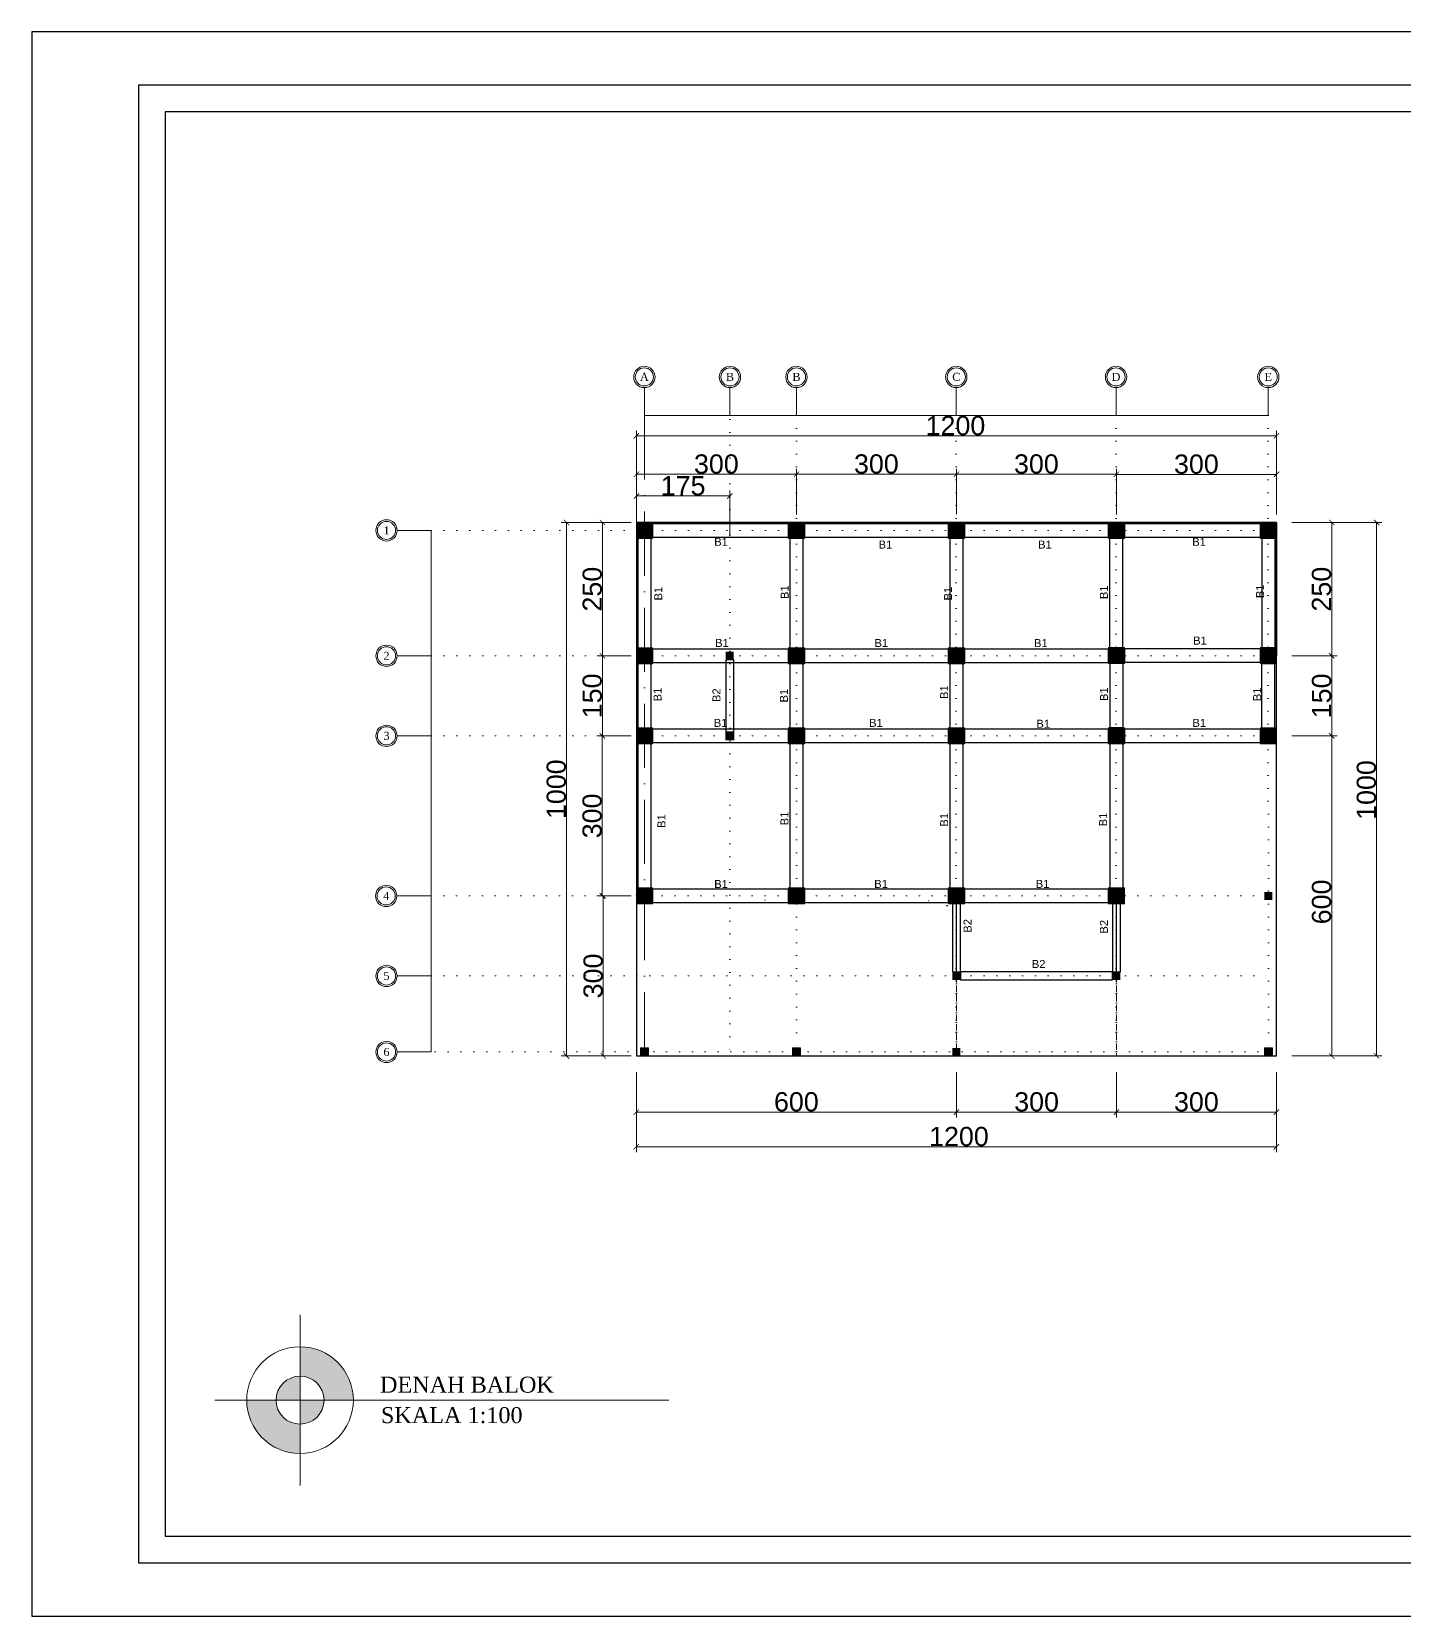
# Model space of a CAD drawing. Header units: millimetres. Extents: x -12161372 to 46643, y -9506984 to 15358.
# Drawn here: x 10944 to 13518, y 925 to 3895 of the extents above; entities that cross this region are included whole.
import ezdxf

# ---------------------------------------------------------------- set-up
doc = ezdxf.new("R2010")
doc.units = ezdxf.units.MM
doc.linetypes.add('ACAD_ISO07W100', pattern=[3, 0, -3])
doc.linetypes.add('ACAD_ISO10W100', pattern=[18, 12, -3, 0, -3])
for name, color, linetype in [('balok', 7, 'Continuous'), ('lantai', 9, 'Continuous'), ('RING BALOK', 7, 'Continuous')]:
    doc.layers.add(name, color=color, linetype=linetype)
for name, color, linetype, lineweight in [('dimensi', 50, 'Continuous', 5), ('kolom', 150, 'Continuous', 13), ('teks', 255, 'Continuous', 5)]:
    doc.layers.add(name, color=color, linetype=linetype, lineweight=lineweight)
doc.layers.add('lahan', color=253, linetype='Continuous', plot=False)
doc.styles.get("Standard").update_dxf_attribs({"font": 'arial.ttf'})
doc.styles.add('teks2', font='times.ttf', dxfattribs={"height": 15})
doc.dimstyles.new('ISO-25', dxfattribs={"dimtxt": 4.5, "dimasz": 10, "dimexe": 10, "dimexo": 10, "dimtad": 1, "dimtxsty": 'Standard', "dimblk": 'ARCHTICK', "dimcen": 2.5, "dimclrt": 256, "dimadec": 0, "dimazin": 0, "dimtfac": 1, "dimtmove": 0, "dimatfit": 3, "dimfxl": 75, "dimfxlon": 1, "dimtfillclr": 256, "dimlwd": -1, "dimlwe": -1, "dimarcsym": 0})

# ---------------------------------------------------------------- blocks, each defined once
blk = doc.blocks.new('_ArchTick')
at = {"color": 0, "linetype": 'ByBlock', "const_width": 0.15}
blk.add_lwpolyline([(-0.5, -0.5), (0.5, 0.5)], dxfattribs=at)
blk = doc.blocks.new('*D446')
at = {"layer": 'Defpoints', "color": 0, "ltscale": 10, "transparency": 16777216}
for p in [(13277.9, 2974.9), (13277.9, 1974.9), (13465.8, 1974.9)]:
    blk.add_point(p, dxfattribs=at)
at = {"layer": 'dimensi', "color": 0, "ltscale": 10, "transparency": 16777216}
for p, q in [((13390.8, 2974.9), (13475.8, 2974.9)), ((13465.8, 2974.9), (13465.8, 1974.9)), ((13390.8, 1974.9), (13475.8, 1974.9))]:
    blk.add_line(p, q, dxfattribs=at)
at = {"layer": 'dimensi', "color": 0, "ltscale": 10, "transparency": 16777216, "xscale": 10, "yscale": 10, "zscale": 10}
for p, rotation in [((13465.8, 2974.9), 90), ((13465.8, 1974.9), 270)]:
    blk.add_blockref('_ArchTick', p, dxfattribs=dict(at, rotation=rotation))
at = {"layer": 'dimensi', "ltscale": 10, "transparency": 16777216, "insert": (13446.8, 2473.4), "char_height": 4.5, "attachment_point": 5, "rotation": 90}
blk.add_mtext('{\\H8x;1000}', dxfattribs=at)
blk = doc.blocks.new('*D447')
at = {"layer": 'Defpoints', "color": 0, "ltscale": 10, "transparency": 16777216}
for p in [(13277.9, 2574.9), (13270.4, 1974.9), (13381.7, 1974.9)]:
    blk.add_point(p, dxfattribs=at)
at = {"layer": 'dimensi', "color": 0, "ltscale": 10, "transparency": 16777216}
for p, q in [((13306.7, 2574.9), (13391.7, 2574.9)), ((13381.7, 2574.9), (13381.7, 1974.9)), ((13306.7, 1974.9), (13391.7, 1974.9))]:
    blk.add_line(p, q, dxfattribs=at)
at = {"layer": 'dimensi', "color": 0, "ltscale": 10, "transparency": 16777216, "xscale": 10, "yscale": 10, "zscale": 10}
for p, rotation in [((13381.7, 2574.9), 90), ((13381.7, 1974.9), 270)]:
    blk.add_blockref('_ArchTick', p, dxfattribs=dict(at, rotation=rotation))
at = {"layer": 'dimensi', "ltscale": 10, "transparency": 16777216, "insert": (13362.7, 2263.7), "char_height": 4.5, "attachment_point": 5, "rotation": 90}
blk.add_mtext('{\\H8x;600}', dxfattribs=at)
blk = doc.blocks.new('*D448')
at = {"layer": 'Defpoints', "color": 0, "ltscale": 10, "transparency": 16777216}
for p in [(12377.9, 3065.1), (12077.9, 2974.9), (12377.9, 2974.9)]:
    blk.add_point(p, dxfattribs=at)
at = {"layer": 'dimensi', "color": 0, "ltscale": 10, "transparency": 16777216}
for p, q in [((12077.9, 2990.1), (12077.9, 3075.1)), ((12077.9, 3065.1), (12377.9, 3065.1)), ((12377.9, 2990.1), (12377.9, 3075.1))]:
    blk.add_line(p, q, dxfattribs=at)
at = {"layer": 'dimensi', "color": 0, "ltscale": 10, "transparency": 16777216, "xscale": 10, "yscale": 10, "zscale": 10, "rotation": 180}
blk.add_blockref('_ArchTick', (12077.9, 3065.1), dxfattribs=at)
at = {"layer": 'dimensi', "color": 0, "ltscale": 10, "transparency": 16777216, "xscale": 10, "yscale": 10, "zscale": 10}
blk.add_blockref('_ArchTick', (12377.9, 3065.1), dxfattribs=at)
at = {"layer": 'dimensi', "ltscale": 10, "transparency": 16777216, "insert": (12227.9, 3084.2), "char_height": 4.5, "attachment_point": 5}
blk.add_mtext('{\\H8x;300}', dxfattribs=at)
blk = doc.blocks.new('*D449')
at = {"layer": 'Defpoints', "color": 0, "ltscale": 10, "transparency": 16777216}
for p in [(12677.9, 3065.3), (12377.9, 2974.9), (12677.9, 2974.9)]:
    blk.add_point(p, dxfattribs=at)
at = {"layer": 'dimensi', "color": 0, "ltscale": 10, "transparency": 16777216}
for p, q in [((12377.9, 2990.3), (12377.9, 3075.3)), ((12377.9, 3065.3), (12677.9, 3065.3)), ((12677.9, 2990.3), (12677.9, 3075.3))]:
    blk.add_line(p, q, dxfattribs=at)
at = {"layer": 'dimensi', "color": 0, "ltscale": 10, "transparency": 16777216, "xscale": 10, "yscale": 10, "zscale": 10, "rotation": 180}
blk.add_blockref('_ArchTick', (12377.9, 3065.3), dxfattribs=at)
at = {"layer": 'dimensi', "color": 0, "ltscale": 10, "transparency": 16777216, "xscale": 10, "yscale": 10, "zscale": 10}
blk.add_blockref('_ArchTick', (12677.9, 3065.3), dxfattribs=at)
at = {"layer": 'dimensi', "ltscale": 10, "transparency": 16777216, "insert": (12527.9, 3084.3), "char_height": 4.5, "attachment_point": 5}
blk.add_mtext('{\\H8x;300}', dxfattribs=at)
blk = doc.blocks.new('*D450')
at = {"layer": 'Defpoints', "color": 0, "ltscale": 10, "transparency": 16777216}
for p in [(12977.9, 3065.3), (12677.9, 2974.9), (12977.9, 2974.9)]:
    blk.add_point(p, dxfattribs=at)
at = {"layer": 'dimensi', "color": 0, "ltscale": 10, "transparency": 16777216}
for p, q in [((12677.9, 2990.3), (12677.9, 3075.3)), ((12677.9, 3065.3), (12977.9, 3065.3)), ((12977.9, 2990.3), (12977.9, 3075.3))]:
    blk.add_line(p, q, dxfattribs=at)
at = {"layer": 'dimensi', "color": 0, "ltscale": 10, "transparency": 16777216, "xscale": 10, "yscale": 10, "zscale": 10, "rotation": 180}
blk.add_blockref('_ArchTick', (12677.9, 3065.3), dxfattribs=at)
at = {"layer": 'dimensi', "color": 0, "ltscale": 10, "transparency": 16777216, "xscale": 10, "yscale": 10, "zscale": 10}
blk.add_blockref('_ArchTick', (12977.9, 3065.3), dxfattribs=at)
at = {"layer": 'dimensi', "ltscale": 10, "transparency": 16777216, "insert": (12827.9, 3084.3), "char_height": 4.5, "attachment_point": 5}
blk.add_mtext('{\\H8x;300}', dxfattribs=at)
blk = doc.blocks.new('*D451')
at = {"layer": 'Defpoints', "color": 0, "ltscale": 10, "transparency": 16777216}
for p in [(13277.9, 3065), (12977.9, 2975.6), (13277.9, 2974.9)]:
    blk.add_point(p, dxfattribs=at)
at = {"layer": 'dimensi', "color": 0, "ltscale": 10, "transparency": 16777216}
for p, q in [((12977.9, 2990), (12977.9, 3075)), ((12977.9, 3065), (13277.9, 3065)), ((13277.9, 2990), (13277.9, 3075))]:
    blk.add_line(p, q, dxfattribs=at)
at = {"layer": 'dimensi', "color": 0, "ltscale": 10, "transparency": 16777216, "xscale": 10, "yscale": 10, "zscale": 10, "rotation": 180}
blk.add_blockref('_ArchTick', (12977.9, 3065), dxfattribs=at)
at = {"layer": 'dimensi', "color": 0, "ltscale": 10, "transparency": 16777216, "xscale": 10, "yscale": 10, "zscale": 10}
blk.add_blockref('_ArchTick', (13277.9, 3065), dxfattribs=at)
at = {"layer": 'dimensi', "ltscale": 10, "transparency": 16777216, "insert": (13127.9, 3084), "char_height": 4.5, "attachment_point": 5}
blk.add_mtext('{\\H8x;300}', dxfattribs=at)
blk = doc.blocks.new('*D452')
at = {"layer": 'Defpoints', "color": 0, "ltscale": 10, "transparency": 16777216}
for p in [(13277.9, 3137.2), (12077.9, 2974.9), (13277.9, 2974.9)]:
    blk.add_point(p, dxfattribs=at)
at = {"layer": 'dimensi', "color": 0, "ltscale": 10, "transparency": 16777216}
for p, q in [((12077.9, 3062.2), (12077.9, 3147.2)), ((12077.9, 3137.2), (13277.9, 3137.2)), ((13277.9, 3062.2), (13277.9, 3147.2))]:
    blk.add_line(p, q, dxfattribs=at)
at = {"layer": 'dimensi', "color": 0, "ltscale": 10, "transparency": 16777216, "xscale": 10, "yscale": 10, "zscale": 10, "rotation": 180}
blk.add_blockref('_ArchTick', (12077.9, 3137.2), dxfattribs=at)
at = {"layer": 'dimensi', "color": 0, "ltscale": 10, "transparency": 16777216, "xscale": 10, "yscale": 10, "zscale": 10}
blk.add_blockref('_ArchTick', (13277.9, 3137.2), dxfattribs=at)
at = {"layer": 'dimensi', "ltscale": 10, "transparency": 16777216, "insert": (12676.2, 3156.2), "char_height": 4.5, "attachment_point": 5}
blk.add_mtext('{\\H8x;1200}', dxfattribs=at)
blk = doc.blocks.new('*D444')
at = {"layer": 'Defpoints', "color": 0, "ltscale": 10, "transparency": 16777216}
for p in [(12077.9, 2974.9), (12014.4, 2724.9), (12077.9, 2724.9)]:
    blk.add_point(p, dxfattribs=at)
at = {"layer": 'dimensi', "color": 0, "ltscale": 10, "transparency": 16777216}
for p, q in [((12067.9, 2974.9), (12004.4, 2974.9)), ((12014.4, 2974.9), (12014.4, 2724.9)), ((12067.9, 2724.9), (12004.4, 2724.9))]:
    blk.add_line(p, q, dxfattribs=at)
at = {"layer": 'dimensi', "color": 0, "ltscale": 10, "transparency": 16777216, "xscale": 10, "yscale": 10, "zscale": 10}
for p, rotation in [((12014.4, 2974.9), 90), ((12014.4, 2724.9), 270)]:
    blk.add_blockref('_ArchTick', p, dxfattribs=dict(at, rotation=rotation))
at = {"layer": 'dimensi', "ltscale": 10, "transparency": 16777216, "insert": (11995.4, 2849.9), "char_height": 4.5, "attachment_point": 5, "rotation": 90}
blk.add_mtext('{\\H8x;250}', dxfattribs=at)
blk = doc.blocks.new('*D453')
at = {"layer": 'Defpoints', "color": 0, "ltscale": 10, "transparency": 16777216}
for p in [(12077.9, 1974.9), (13277.9, 1974.9), (13277.9, 1804.8)]:
    blk.add_point(p, dxfattribs=at)
at = {"layer": 'dimensi', "color": 0, "ltscale": 10, "transparency": 16777216}
for p, q in [((12077.9, 1879.8), (12077.9, 1794.8)), ((13277.9, 1879.8), (13277.9, 1794.8)), ((12077.9, 1804.8), (13277.9, 1804.8))]:
    blk.add_line(p, q, dxfattribs=at)
at = {"layer": 'dimensi', "color": 0, "ltscale": 10, "transparency": 16777216, "xscale": 10, "yscale": 10, "zscale": 10, "rotation": 180}
blk.add_blockref('_ArchTick', (12077.9, 1804.8), dxfattribs=at)
at = {"layer": 'dimensi', "color": 0, "ltscale": 10, "transparency": 16777216, "xscale": 10, "yscale": 10, "zscale": 10}
blk.add_blockref('_ArchTick', (13277.9, 1804.8), dxfattribs=at)
at = {"layer": 'dimensi', "ltscale": 10, "transparency": 16777216, "insert": (12682.7, 1823.8), "char_height": 4.5, "attachment_point": 5}
blk.add_mtext('{\\H8x;1200}', dxfattribs=at)
blk = doc.blocks.new('*D454')
at = {"layer": 'Defpoints', "color": 0, "ltscale": 10, "transparency": 16777216}
for p in [(12077.9, 1974.9), (12677.9, 1974.3), (12077.9, 1869.8)]:
    blk.add_point(p, dxfattribs=at)
at = {"layer": 'dimensi', "color": 0, "ltscale": 10, "transparency": 16777216}
for p, q in [((12077.9, 1944.8), (12077.9, 1859.8)), ((12677.9, 1944.8), (12677.9, 1859.8)), ((12677.9, 1869.8), (12077.9, 1869.8))]:
    blk.add_line(p, q, dxfattribs=at)
at = {"layer": 'dimensi', "color": 0, "ltscale": 10, "transparency": 16777216, "xscale": 10, "yscale": 10, "zscale": 10, "rotation": 180}
blk.add_blockref('_ArchTick', (12077.9, 1869.8), dxfattribs=at)
at = {"layer": 'dimensi', "color": 0, "ltscale": 10, "transparency": 16777216, "xscale": 10, "yscale": 10, "zscale": 10}
blk.add_blockref('_ArchTick', (12677.9, 1869.8), dxfattribs=at)
at = {"layer": 'dimensi', "ltscale": 10, "transparency": 16777216, "insert": (12377.9, 1888.8), "char_height": 4.5, "attachment_point": 5}
blk.add_mtext('{\\H8x;600}', dxfattribs=at)
blk = doc.blocks.new('*D455')
at = {"layer": 'Defpoints', "color": 0, "ltscale": 10, "transparency": 16777216}
for p in [(12077.9, 2724.9), (12014.3, 2574.9), (12077.9, 2574.9)]:
    blk.add_point(p, dxfattribs=at)
at = {"layer": 'dimensi', "color": 0, "ltscale": 10, "transparency": 16777216}
for p, q in [((12067.9, 2724.9), (12004.3, 2724.9)), ((12014.3, 2724.9), (12014.3, 2574.9)), ((12067.9, 2574.9), (12004.3, 2574.9))]:
    blk.add_line(p, q, dxfattribs=at)
at = {"layer": 'dimensi', "color": 0, "ltscale": 10, "transparency": 16777216, "xscale": 10, "yscale": 10, "zscale": 10}
for p, rotation in [((12014.3, 2724.9), 90), ((12014.3, 2574.9), 270)]:
    blk.add_blockref('_ArchTick', p, dxfattribs=dict(at, rotation=rotation))
at = {"layer": 'dimensi', "ltscale": 10, "transparency": 16777216, "insert": (11995.3, 2649.9), "char_height": 4.5, "attachment_point": 5, "rotation": 90}
blk.add_mtext('{\\H8x;150}', dxfattribs=at)
blk = doc.blocks.new('*D456')
at = {"layer": 'Defpoints', "color": 0, "ltscale": 10, "transparency": 16777216}
for p in [(12077.9, 2574.9), (12014.1, 2274.9), (12077.9, 2274.9)]:
    blk.add_point(p, dxfattribs=at)
at = {"layer": 'dimensi', "color": 0, "ltscale": 10, "transparency": 16777216}
for p, q in [((12067.9, 2574.9), (12004.1, 2574.9)), ((12014.1, 2574.9), (12014.1, 2274.9)), ((12067.9, 2274.9), (12004.1, 2274.9))]:
    blk.add_line(p, q, dxfattribs=at)
at = {"layer": 'dimensi', "color": 0, "ltscale": 10, "transparency": 16777216, "xscale": 10, "yscale": 10, "zscale": 10}
for p, rotation in [((12014.1, 2574.9), 90), ((12014.1, 2274.9), 270)]:
    blk.add_blockref('_ArchTick', p, dxfattribs=dict(at, rotation=rotation))
at = {"layer": 'dimensi', "ltscale": 10, "transparency": 16777216, "insert": (11995.1, 2424.9), "char_height": 4.5, "attachment_point": 5, "rotation": 90}
blk.add_mtext('{\\H8x;300}', dxfattribs=at)
blk = doc.blocks.new('*D457')
at = {"layer": 'Defpoints', "color": 0, "ltscale": 10, "transparency": 16777216}
for p in [(12077.9, 2274.9), (12016, 1974.9), (12077.9, 1974.9)]:
    blk.add_point(p, dxfattribs=at)
at = {"layer": 'dimensi', "color": 0, "ltscale": 10, "transparency": 16777216}
for p, q in [((12067.9, 2274.9), (12006, 2274.9)), ((12016, 2274.9), (12016, 1974.9)), ((12067.9, 1974.9), (12006, 1974.9))]:
    blk.add_line(p, q, dxfattribs=at)
at = {"layer": 'dimensi', "color": 0, "ltscale": 10, "transparency": 16777216, "xscale": 10, "yscale": 10, "zscale": 10}
for p, rotation in [((12016, 2274.9), 90), ((12016, 1974.9), 270)]:
    blk.add_blockref('_ArchTick', p, dxfattribs=dict(at, rotation=rotation))
at = {"layer": 'dimensi', "ltscale": 10, "transparency": 16777216, "insert": (11997, 2124.9), "char_height": 4.5, "attachment_point": 5, "rotation": 90}
blk.add_mtext('{\\H8x;300}', dxfattribs=at)
blk = doc.blocks.new('*D458')
at = {"layer": 'Defpoints', "color": 0, "ltscale": 10, "transparency": 16777216}
for p in [(13277.9, 2974.9), (13277.9, 2724.9), (13381.6, 2724.9)]:
    blk.add_point(p, dxfattribs=at)
at = {"layer": 'dimensi', "color": 0, "ltscale": 10, "transparency": 16777216}
for p, q in [((13306.6, 2974.9), (13391.6, 2974.9)), ((13381.6, 2974.9), (13381.6, 2724.9)), ((13306.6, 2724.9), (13391.6, 2724.9))]:
    blk.add_line(p, q, dxfattribs=at)
at = {"layer": 'dimensi', "color": 0, "ltscale": 10, "transparency": 16777216, "xscale": 10, "yscale": 10, "zscale": 10}
for p, rotation in [((13381.6, 2974.9), 90), ((13381.6, 2724.9), 270)]:
    blk.add_blockref('_ArchTick', p, dxfattribs=dict(at, rotation=rotation))
at = {"layer": 'dimensi', "ltscale": 10, "transparency": 16777216, "insert": (13362.6, 2849.9), "char_height": 4.5, "attachment_point": 5, "rotation": 90}
blk.add_mtext('{\\H8x;250}', dxfattribs=at)
blk = doc.blocks.new('*D459')
at = {"layer": 'Defpoints', "color": 0, "ltscale": 10, "transparency": 16777216}
for p in [(13277.9, 2724.9), (13277.9, 2574.9), (13381.8, 2574.9)]:
    blk.add_point(p, dxfattribs=at)
at = {"layer": 'dimensi', "color": 0, "ltscale": 10, "transparency": 16777216}
for p, q in [((13306.8, 2724.9), (13391.8, 2724.9)), ((13381.8, 2724.9), (13381.8, 2574.9)), ((13306.8, 2574.9), (13391.8, 2574.9))]:
    blk.add_line(p, q, dxfattribs=at)
at = {"layer": 'dimensi', "color": 0, "ltscale": 10, "transparency": 16777216, "xscale": 10, "yscale": 10, "zscale": 10}
for p, rotation in [((13381.8, 2724.9), 90), ((13381.8, 2574.9), 270)]:
    blk.add_blockref('_ArchTick', p, dxfattribs=dict(at, rotation=rotation))
at = {"layer": 'dimensi', "ltscale": 10, "transparency": 16777216, "insert": (13362.8, 2649.9), "char_height": 4.5, "attachment_point": 5, "rotation": 90}
blk.add_mtext('{\\H8x;150}', dxfattribs=at)
blk = doc.blocks.new('*D460')
at = {"layer": 'Defpoints', "color": 0, "ltscale": 10, "transparency": 16777216}
for p in [(12077.9, 2974.9), (11947, 1974.9), (12085.4, 1974.9)]:
    blk.add_point(p, dxfattribs=at)
at = {"layer": 'dimensi', "color": 0, "ltscale": 10, "transparency": 16777216}
for p, q in [((12022, 2974.9), (11937, 2974.9)), ((11947, 2974.9), (11947, 1974.9)), ((12022, 1974.9), (11937, 1974.9))]:
    blk.add_line(p, q, dxfattribs=at)
at = {"layer": 'dimensi', "color": 0, "ltscale": 10, "transparency": 16777216, "xscale": 10, "yscale": 10, "zscale": 10}
for p, rotation in [((11947, 2974.9), 90), ((11947, 1974.9), 270)]:
    blk.add_blockref('_ArchTick', p, dxfattribs=dict(at, rotation=rotation))
at = {"layer": 'dimensi', "ltscale": 10, "transparency": 16777216, "insert": (11928, 2474.9), "char_height": 4.5, "attachment_point": 5, "rotation": 90}
blk.add_mtext('{\\H8x;1000}', dxfattribs=at)
blk = doc.blocks.new('*D442')
at = {"layer": 'Defpoints', "color": 0, "ltscale": 10, "transparency": 16777216}
for p in [(12977.9, 1974.3), (13277.9, 1974.3), (12977.9, 1869.8)]:
    blk.add_point(p, dxfattribs=at)
at = {"layer": 'dimensi', "color": 0, "ltscale": 10, "transparency": 16777216}
for p, q in [((12977.9, 1944.8), (12977.9, 1859.8)), ((13277.9, 1944.8), (13277.9, 1859.8)), ((13277.9, 1869.8), (12977.9, 1869.8))]:
    blk.add_line(p, q, dxfattribs=at)
at = {"layer": 'dimensi', "color": 0, "ltscale": 10, "transparency": 16777216, "xscale": 10, "yscale": 10, "zscale": 10, "rotation": 180}
blk.add_blockref('_ArchTick', (12977.9, 1869.8), dxfattribs=at)
at = {"layer": 'dimensi', "color": 0, "ltscale": 10, "transparency": 16777216, "xscale": 10, "yscale": 10, "zscale": 10}
blk.add_blockref('_ArchTick', (13277.9, 1869.8), dxfattribs=at)
at = {"layer": 'dimensi', "ltscale": 10, "transparency": 16777216, "insert": (13127.9, 1888.8), "char_height": 4.5, "attachment_point": 5}
blk.add_mtext('{\\H8x;300}', dxfattribs=at)
blk = doc.blocks.new('*D443')
at = {"layer": 'Defpoints', "color": 0, "ltscale": 10, "transparency": 16777216}
for p in [(12677.9, 1974.3), (12977.9, 1974.3), (12677.9, 1869.8)]:
    blk.add_point(p, dxfattribs=at)
at = {"layer": 'dimensi', "color": 0, "ltscale": 10, "transparency": 16777216}
for p, q in [((12677.9, 1944.8), (12677.9, 1859.8)), ((12977.9, 1944.8), (12977.9, 1859.8)), ((12977.9, 1869.8), (12677.9, 1869.8))]:
    blk.add_line(p, q, dxfattribs=at)
at = {"layer": 'dimensi', "color": 0, "ltscale": 10, "transparency": 16777216, "xscale": 10, "yscale": 10, "zscale": 10, "rotation": 180}
blk.add_blockref('_ArchTick', (12677.9, 1869.8), dxfattribs=at)
at = {"layer": 'dimensi', "color": 0, "ltscale": 10, "transparency": 16777216, "xscale": 10, "yscale": 10, "zscale": 10}
blk.add_blockref('_ArchTick', (12977.9, 1869.8), dxfattribs=at)
at = {"layer": 'dimensi', "ltscale": 10, "transparency": 16777216, "insert": (12828.3, 1888.8), "char_height": 4.5, "attachment_point": 5}
blk.add_mtext('{\\H8x;300}', dxfattribs=at)
blk = doc.blocks.new('*D445')
at = {"layer": 'Defpoints', "color": 0, "ltscale": 10, "transparency": 16777216}
for p in [(12253.1, 3024.5), (12253.1, 2724.4), (12078.1, 2553.4)]:
    blk.add_point(p, dxfattribs=at)
at = {"layer": 'dimensi', "color": 0, "ltscale": 10, "transparency": 16777216}
for p, q in [((12078.1, 2949.5), (12078.1, 3034.5)), ((12253.1, 2949.5), (12253.1, 3034.5)), ((12078.1, 3024.5), (12253.1, 3024.5))]:
    blk.add_line(p, q, dxfattribs=at)
at = {"layer": 'dimensi', "color": 0, "ltscale": 10, "transparency": 16777216, "xscale": 10, "yscale": 10, "zscale": 10, "rotation": 180}
blk.add_blockref('_ArchTick', (12078.1, 3024.5), dxfattribs=at)
at = {"layer": 'dimensi', "color": 0, "ltscale": 10, "transparency": 16777216, "xscale": 10, "yscale": 10, "zscale": 10}
blk.add_blockref('_ArchTick', (12253.1, 3024.5), dxfattribs=at)
at = {"layer": 'dimensi', "ltscale": 10, "transparency": 16777216, "insert": (12165.6, 3043.5), "char_height": 4.5, "attachment_point": 5}
blk.add_mtext('{\\H8x;175}', dxfattribs=at)

msp = doc.modelspace()

# ---------------------------------------------------------------- hatches: boundary and pattern name
at = {"lineweight": 13}
h = msp.add_hatch(color=7, dxfattribs=at)
h.paths.add_polyline_path([(11447.349, 1329.894), (11447.349, 1374.894, 0.41421356), (11402.349, 1329.894)])
h.paths.add_polyline_path([(11492.349, 1329.894), (11447.349, 1329.894), (11447.349, 1284.894, 0.41421356)])
h.paths.add_polyline_path([(11492.349, 1329.894), (11547.349, 1329.894, 0.41421356), (11447.349, 1429.894), (11447.349, 1374.894, -0.41421356)])
h.paths.add_polyline_path([(11402.349, 1329.894), (11347.349, 1329.894, 0.41421356), (11447.349, 1229.894), (11447.349, 1284.894, -0.41421356)])
at = {"layer": 'kolom'}
h = msp.add_hatch(color=256, dxfattribs=at)
h.dxf.hatch_style = 1
h.paths.add_polyline_path([(12107.95, 2944.939), (12107.95, 2974.939), (12077.95, 2974.939), (12077.95, 2944.939)])
h = msp.add_hatch(color=256, dxfattribs=at)
h.dxf.hatch_style = 1
h.paths.add_polyline_path([(12392.95, 2944.939), (12392.95, 2974.939), (12362.95, 2974.939), (12362.95, 2944.939)])
h = msp.add_hatch(color=256, dxfattribs=at)
h.dxf.hatch_style = 1
h.paths.add_polyline_path([(12692.95, 2944.939), (12692.95, 2974.939), (12662.95, 2974.939), (12662.95, 2944.939)])
h = msp.add_hatch(color=256, dxfattribs=at)
h.dxf.hatch_style = 1
h.paths.add_polyline_path([(12992.95, 2944.939), (12992.95, 2974.939), (12962.95, 2974.939), (12962.95, 2944.939)])
h = msp.add_hatch(color=256, dxfattribs=at)
h.dxf.hatch_style = 1
h.paths.add_polyline_path([(13277.95, 2944.939), (13277.95, 2974.939), (13247.95, 2974.939), (13247.95, 2944.939)])
h = msp.add_hatch(color=256, dxfattribs=at)
h.dxf.hatch_style = 1
h.paths.add_polyline_path([(12107.95, 2709.939), (12107.95, 2739.939), (12077.95, 2739.939), (12077.95, 2709.939)])
h = msp.add_hatch(color=256, dxfattribs=at)
h.dxf.hatch_style = 1
h.paths.add_polyline_path([(12260.408, 2732.437), (12245.408, 2732.437), (12245.408, 2717.437), (12260.408, 2717.437)])
h = msp.add_hatch(color=256, dxfattribs=at)
h.dxf.hatch_style = 1
h.paths.add_polyline_path([(12392.95, 2710.014), (12392.95, 2740.014), (12362.95, 2740.014), (12362.95, 2710.014)])
h = msp.add_hatch(color=256, dxfattribs=at)
h.dxf.hatch_style = 1
h.paths.add_polyline_path([(12692.95, 2710.006), (12692.95, 2740.006), (12662.95, 2740.006), (12662.95, 2710.006)])
h = msp.add_hatch(color=256, dxfattribs=at)
h.dxf.hatch_style = 1
h.paths.add_polyline_path([(12992.95, 2710.331), (12992.95, 2740.331), (12962.95, 2740.331), (12962.95, 2710.331)])
h = msp.add_hatch(color=256, dxfattribs=at)
h.dxf.hatch_style = 1
h.paths.add_polyline_path([(13277.95, 2710.331), (13277.95, 2740.331), (13247.95, 2740.331), (13247.95, 2710.331)])
h = msp.add_hatch(color=256, dxfattribs=at)
h.dxf.hatch_style = 1
h.paths.add_polyline_path([(12107.95, 2559.939), (12107.95, 2589.939), (12077.95, 2589.939), (12077.95, 2559.939)])
h = msp.add_hatch(color=256, dxfattribs=at)
h.dxf.hatch_style = 1
h.paths.add_polyline_path([(12392.95, 2559.939), (12392.95, 2589.939), (12362.95, 2589.939), (12362.95, 2559.939)])
h = msp.add_hatch(color=256, dxfattribs=at)
h.dxf.hatch_style = 1
h.paths.add_polyline_path([(12692.95, 2559.939), (12692.95, 2589.939), (12662.95, 2589.939), (12662.95, 2559.939)])
h = msp.add_hatch(color=256, dxfattribs=at)
h.dxf.hatch_style = 1
h.paths.add_polyline_path([(12992.95, 2559.939), (12992.95, 2589.939), (12962.95, 2589.939), (12962.95, 2559.939)])
h = msp.add_hatch(color=256, dxfattribs=at)
h.dxf.hatch_style = 1
h.paths.add_polyline_path([(13277.95, 2559.939), (13277.95, 2589.939), (13247.95, 2589.939), (13247.95, 2559.939)])
h = msp.add_hatch(color=256, dxfattribs=at)
h.dxf.hatch_style = 1
h.paths.add_polyline_path([(12260.475, 2582.431), (12245.475, 2582.431), (12245.475, 2567.431), (12260.475, 2567.431)])
h = msp.add_hatch(color=256, dxfattribs=at)
h.dxf.hatch_style = 1
h.paths.add_polyline_path([(12107.95, 2259.939), (12107.95, 2289.939), (12077.95, 2289.939), (12077.95, 2259.939)])
h = msp.add_hatch(color=256, dxfattribs=at)
h.dxf.hatch_style = 1
h.paths.add_polyline_path([(12392.95, 2259.939), (12392.95, 2289.939), (12362.95, 2289.939), (12362.95, 2259.939)])
h = msp.add_hatch(color=256, dxfattribs=at)
h.dxf.hatch_style = 1
h.paths.add_polyline_path([(12692.95, 2259.939), (12692.95, 2289.939), (12662.95, 2289.939), (12662.95, 2259.939)])
h = msp.add_hatch(color=256, dxfattribs=at)
h.dxf.hatch_style = 1
h.paths.add_polyline_path([(12692.95, 2289.939), (12662.95, 2289.939), (12662.95, 2259.939), (12692.95, 2259.939)])
h = msp.add_hatch(color=256, dxfattribs=at)
h.dxf.hatch_style = 1
h.paths.add_polyline_path([(12992.95, 2259.939), (12992.95, 2289.939), (12962.95, 2289.939), (12962.95, 2259.939)])
h = msp.add_hatch(color=256, dxfattribs=at)
h.dxf.hatch_style = 1
h.paths.add_polyline_path([(13270.454, 2282.439), (13255.454, 2282.439), (13255.454, 2267.439), (13270.454, 2267.439)])
h = msp.add_hatch(color=256, dxfattribs=at)
h.dxf.hatch_style = 1
h.paths.add_polyline_path([(12685.45, 2132.461), (12670.45, 2132.461), (12670.45, 2117.461), (12685.45, 2117.461)])
h = msp.add_hatch(color=256, dxfattribs=at)
h.dxf.hatch_style = 1
h.paths.add_polyline_path([(12685.45, 2132.439), (12670.45, 2132.439), (12670.45, 2117.439), (12685.45, 2117.439)])
h = msp.add_hatch(color=256, dxfattribs=at)
h.dxf.hatch_style = 1
h.paths.add_polyline_path([(12985.45, 2132.439), (12970.45, 2132.439), (12970.45, 2117.439), (12985.45, 2117.439)])
h = msp.add_hatch(color=256, dxfattribs=at)
h.dxf.hatch_style = 1
h.paths.add_polyline_path([(12985.46, 2132.548), (12970.46, 2132.548), (12970.46, 2117.548), (12985.46, 2117.548)])
h = msp.add_hatch(color=256, dxfattribs=at)
h.dxf.hatch_style = 1
h.paths.add_polyline_path([(12100.45, 1989.939), (12085.45, 1989.939), (12085.45, 1974.939), (12100.45, 1974.939)])
h = msp.add_hatch(color=256, dxfattribs=at)
h.dxf.hatch_style = 1
h.paths.add_polyline_path([(12385.45, 1989.939), (12370.45, 1989.939), (12370.45, 1974.939), (12385.45, 1974.939)])
h = msp.add_hatch(color=256, dxfattribs=at)
h.dxf.hatch_style = 1
h.paths.add_polyline_path([(12685.455, 1989.939), (12670.455, 1989.939), (12670.455, 1974.939), (12685.455, 1974.939)])
h = msp.add_hatch(color=256, dxfattribs=at)
h.dxf.hatch_style = 1
h.paths.add_polyline_path([(13270.45, 1989.939), (13255.45, 1989.939), (13255.45, 1974.939), (13270.45, 1974.939)])

# ---------------------------------------------------------------- linework, layer by layer
at = {"color": 7, "lineweight": 13}
for p, q in [((11447.349, 1429.894), (11447.349, 1489.894)), ((11447.349, 1429.894), (11447.349, 1229.894)), ((11347.349, 1329.894), (11287.349, 1329.894)), ((11347.349, 1329.894), (11547.349, 1329.894)), ((11547.349, 1329.894), (11607.349, 1329.894)), ((11447.349, 1229.894), (11447.349, 1169.894))]:
    msp.add_line(p, q, dxfattribs=at)
at = {"color": 0, "lineweight": 13}
msp.add_line((11547.349, 1329.894), (11941.885, 1329.894), dxfattribs=at)
at = {"lineweight": 13}
msp.add_line((11941.885, 1329.894), (12138.554, 1329.894), dxfattribs=at)
for points in [[(10944.219, 924.722), (15144.219, 924.722), (15144.219, 3894.722), (10944.219, 3894.722)], [(11144.219, 1024.722), (15044.219, 1024.722), (15044.219, 3794.722), (11144.219, 3794.722)], [(11194.219, 1074.722), (14444.219, 1074.722), (14444.219, 3744.722), (11194.219, 3744.722)]]:
    msp.add_lwpolyline(points, close=True)
at = {"color": 7, "lineweight": 13}
for radius in [100, 45]:
    msp.add_circle((11447.349, 1329.894), radius, dxfattribs=at)
at = {"layer": 'balok', "ltscale": 10}
for points in [[(12362.95, 2947.439), (12362.95, 2972.439), (12107.95, 2972.439), (12107.95, 2947.439)], [(12662.95, 2947.439), (12662.95, 2972.439), (12392.95, 2972.439), (12392.95, 2947.439)], [(12962.95, 2947.439), (12962.95, 2972.439), (12692.95, 2972.439), (12692.95, 2947.439)], [(13247.95, 2947.439), (13247.95, 2972.439), (12992.95, 2972.439), (12992.95, 2947.439)], [(12080.45, 2739.939), (12105.45, 2739.939), (12105.45, 2944.939), (12080.45, 2944.939)], [(12365.45, 2739.939), (12390.45, 2739.939), (12390.45, 2944.939), (12365.45, 2944.939)], [(12665.352, 2739.939), (12690.352, 2739.939), (12690.352, 2944.939), (12665.352, 2944.939)], [(12964.845, 2740.371), (12989.845, 2740.371), (12989.845, 2945.371), (12964.845, 2945.371)], [(13250.45, 2739.939), (13275.45, 2739.939), (13275.45, 2944.939), (13250.45, 2944.939)], [(12362.95, 2712.439), (12362.95, 2737.439), (12107.95, 2737.439), (12107.95, 2712.439)], [(12662.95, 2712.439), (12662.95, 2737.439), (12392.95, 2737.514), (12392.95, 2712.514)], [(12962.95, 2712.506), (12962.95, 2737.506), (12692.95, 2737.506), (12692.95, 2712.506)], [(13247.95, 2712.831), (13247.95, 2737.831), (12992.95, 2737.831), (12992.95, 2712.831)], [(12080.45, 2589.939), (12105.45, 2589.939), (12105.45, 2709.939), (12080.45, 2709.939)], [(12245.408, 2582.431), (12260.408, 2582.431), (12260.408, 2717.357), (12245.408, 2717.357)], [(12365.679, 2589.939), (12390.679, 2589.939), (12390.679, 2709.939), (12365.679, 2709.939)], [(12665.45, 2590.006), (12690.45, 2590.006), (12690.45, 2710.006), (12665.45, 2710.006)], [(12965.45, 2590.331), (12990.45, 2590.331), (12990.45, 2710.331), (12965.45, 2710.331)], [(13250.251, 2590.156), (13275.251, 2590.156), (13275.251, 2710.156), (13250.251, 2710.156)], [(12362.95, 2562.439), (12362.95, 2587.439), (12107.95, 2587.439), (12107.95, 2562.439)], [(12662.95, 2562.364), (12662.95, 2587.364), (12392.95, 2587.439), (12392.95, 2562.439)], [(12962.95, 2562.364), (12962.95, 2587.364), (12692.95, 2587.439), (12692.95, 2562.439)], [(13247.95, 2562.757), (13247.95, 2587.757), (12992.95, 2587.757), (12992.95, 2562.757)], [(12080.45, 2289.939), (12105.45, 2289.939), (12105.45, 2559.939), (12080.45, 2559.939)], [(12365.45, 2289.939), (12390.45, 2289.939), (12390.45, 2559.939), (12365.45, 2559.939)], [(12665.427, 2289.939), (12690.427, 2289.939), (12690.427, 2559.939), (12665.427, 2559.939)], [(12965.45, 2289.939), (12990.45, 2289.939), (12990.45, 2559.939), (12965.45, 2559.939)], [(12362.95, 2262.439), (12362.95, 2287.439), (12107.95, 2287.439), (12107.95, 2262.439)], [(12662.95, 2262.364), (12662.95, 2287.364), (12392.95, 2287.439), (12392.95, 2262.439)], [(12962.95, 2262.364), (12962.95, 2287.364), (12692.95, 2287.439), (12692.95, 2262.439)], [(12670.45, 2132.392), (12685.45, 2132.392), (12685.45, 2259.939), (12670.45, 2259.939)], [(12970.45, 2132.545), (12985.45, 2132.545), (12985.45, 2259.939), (12970.45, 2259.939)], [(12970.45, 2117.439), (12970.45, 2132.439), (12685.459, 2132.439), (12685.459, 2117.439)]]:
    msp.add_lwpolyline(points, close=True, dxfattribs=at)
at = {"layer": 'kolom'}
for p, q in [((12977.95, 2589.939), (12977.95, 2559.939)), ((12260.458, 2582.431), (12260.458, 2567.431)), ((12260.458, 2582.054), (12260.458, 2567.054)), ((12677.95, 2289.939), (12677.95, 2259.939)), ((12977.95, 2289.939), (12977.95, 2259.939)), ((12100.45, 1989.939), (12100.45, 1974.939)), ((12385.45, 1989.939), (12385.45, 1974.939)), ((13270.45, 1989.939), (13270.45, 1974.939))]:
    msp.add_line(p, q, dxfattribs=at)
for points in [[(12077.95, 2944.939), (12107.95, 2944.939), (12107.95, 2974.939), (12077.95, 2974.939)], [(12362.95, 2944.939), (12392.95, 2944.939), (12392.95, 2974.939), (12362.95, 2974.939)], [(12662.95, 2944.939), (12692.95, 2944.939), (12692.95, 2974.939), (12662.95, 2974.939)], [(12962.95, 2944.939), (12992.95, 2944.939), (12992.95, 2974.939), (12962.95, 2974.939)], [(13247.95, 2944.939), (13277.95, 2944.939), (13277.95, 2974.939), (13247.95, 2974.939)], [(12077.95, 2709.939), (12107.95, 2709.939), (12107.95, 2739.939), (12077.95, 2739.939)], [(12362.95, 2710.014), (12392.95, 2710.014), (12392.95, 2740.014), (12362.95, 2740.014)], [(12662.95, 2710.006), (12692.95, 2710.006), (12692.95, 2740.006), (12662.95, 2740.006)], [(12962.95, 2710.331), (12992.95, 2710.331), (12992.95, 2740.331), (12962.95, 2740.331)], [(13247.95, 2710.331), (13277.95, 2710.331), (13277.95, 2740.331), (13247.95, 2740.331)], [(12077.95, 2559.939), (12107.95, 2559.939), (12107.95, 2589.939), (12077.95, 2589.939)], [(12362.95, 2559.939), (12392.95, 2559.939), (12392.95, 2589.939), (12362.95, 2589.939)], [(12662.95, 2559.939), (12692.95, 2559.939), (12692.95, 2589.939), (12662.95, 2589.939)], [(12962.95, 2559.939), (12992.95, 2559.939), (12992.95, 2589.939), (12962.95, 2589.939)], [(13247.95, 2559.939), (13277.95, 2559.939), (13277.95, 2589.939), (13247.95, 2589.939)], [(12245.458, 2567.431), (12260.458, 2567.431), (12260.458, 2582.431), (12245.458, 2582.431)], [(12077.95, 2259.939), (12107.95, 2259.939), (12107.95, 2289.939), (12077.95, 2289.939)], [(12362.95, 2259.939), (12392.95, 2259.939), (12392.95, 2289.939), (12362.95, 2289.939)], [(12662.95, 2259.939), (12692.95, 2259.939), (12692.95, 2289.939), (12662.95, 2289.939)], [(12962.95, 2259.939), (12992.95, 2259.939), (12992.95, 2289.939), (12962.95, 2289.939)], [(12085.45, 1974.939), (12100.45, 1974.939), (12100.45, 1989.939), (12085.45, 1989.939)], [(12370.45, 1974.939), (12385.45, 1974.939), (12385.45, 1989.939), (12370.45, 1989.939)], [(13255.45, 1974.939), (13270.45, 1974.939), (13270.45, 1989.939), (13255.45, 1989.939)]]:
    msp.add_lwpolyline(points, close=True, dxfattribs=at)
at = {"layer": 'lahan', "ltscale": 10}
msp.add_line((13277.95, 2974.939), (13277.95, 2724.939), dxfattribs=at)
at = {"layer": 'lantai'}
for p, q in [((12677.95, 2124.939), (12677.95, 2274.939)), ((12977.95, 2124.939), (12977.95, 2274.939))]:
    msp.add_line(p, q, dxfattribs=at)
at = {"layer": 'lantai', "lineweight": 0}
for p, q in [((12692.95, 2259.939), (12677.95, 2259.939)), ((12692.95, 2267.439), (12692.95, 2259.939)), ((12709.951, 2269.456), (12709.951, 2269.455)), ((12780.951, 2269.456), (12780.951, 2269.456)), ((12962.95, 2259.939), (12962.95, 2269.439)), ((12977.95, 2259.939), (12962.95, 2259.939))]:
    msp.add_line(p, q, dxfattribs=at)
at = {"layer": 'lantai', "color": 9, "lineweight": 0}
for p, q in [((12677.95, 2259.939), (12677.95, 2124.939)), ((12977.95, 2124.939), (12977.95, 2259.939))]:
    msp.add_line(p, q, dxfattribs=at)
at = {"layer": 'lantai', "linetype": 'ACAD_ISO10W100', "lineweight": 0}
for p, q in [((12677.95, 2124.939), (12677.95, 1989.932)), ((12977.95, 2124.939), (12977.95, 1974.939))]:
    msp.add_line(p, q, dxfattribs=at)
at = {"layer": 'lantai'}
msp.add_lwpolyline([(12077.95, 1974.939), (13277.95, 1974.939), (13277.95, 2974.939), (12077.95, 2974.939)], close=True, dxfattribs=at)
at = {"layer": 'RING BALOK', "linetype": 'Continuous'}
for p, q in [((12319.794, 2266.447), (12319.229, 2267.295)), ((12626.455, 2265.682), (12625.891, 2266.529)), ((12670.091, 2260.175), (12669.294, 2262.753)), ((12661.595, 2256.067), (12659.613, 2256.278))]:
    msp.add_line(p, q, dxfattribs=at)
at = {"layer": 'teks', "ltscale": 0.8}
for p, q in [((12092.95, 3175.265), (12092.95, 3227.723)), ((12253.435, 3175.265), (12253.435, 3227.723)), ((12378.089, 3175.265), (12378.089, 3227.723)), ((12677.808, 3175.265), (12677.808, 3227.723)), ((12977.232, 3175.265), (12977.232, 3227.723)), ((13262.665, 3175.265), (13262.665, 3227.723)), ((11693.424, 2959.939), (11629.467, 2959.939)), ((11693.424, 2724.939), (11629.467, 2724.939)), ((11693.424, 2574.939), (11629.467, 2574.939)), ((11692.799, 2274.939), (11628.842, 2274.939)), ((11693.424, 2124.939), (11629.467, 2124.939)), ((11693.424, 1982.439), (11629.467, 1982.439))]:
    msp.add_line(p, q, dxfattribs=at)
at = {"layer": 'teks', "ltscale": 10}
for p, q in [((12092.95, 3175.265), (13262.665, 3175.265)), ((11693.424, 2959.939), (11693.424, 1982.439))]:
    msp.add_line(p, q, dxfattribs=at)
at = {"layer": 'teks', "linetype": 'ACAD_ISO10W100', "lineweight": 0, "ltscale": 10, "transparency": 33554687}
msp.add_line((12092.95, 3175.265), (12092.95, 1974.939), dxfattribs=at)
at = {"layer": 'teks', "linetype": 'ACAD_ISO07W100', "lineweight": 0, "ltscale": 8, "transparency": 33554687}
for p, q in [((12253.097, 3167.757), (12253.097, 1974.939)), ((12378.089, 3175.265), (12378.089, 1974.939)), ((12677.808, 3175.265), (12677.772, 1974.939)), ((12977.232, 3175.265), (12977.819, 1974.939)), ((13262.665, 3175.265), (13262.887, 1974.939)), ((11693.424, 2959.939), (13277.95, 2959.939)), ((11693.424, 2724.939), (13277.95, 2724.939)), ((11693.424, 2574.939), (13277.95, 2574.939)), ((11692.799, 2274.939), (13277.95, 2274.939)), ((11693.424, 2124.939), (13277.95, 2124.939)), ((11700.924, 1982.439), (13277.95, 1982.439))]:
    msp.add_line(p, q, dxfattribs=at)
at = {"layer": 'teks'}
for centre, radius in [((12092.95, 3247.723), 20), ((12253.435, 3247.723), 20), ((12378.089, 3247.723), 20), ((12677.808, 3247.723), 20), ((12977.232, 3247.723), 20), ((13262.665, 3247.723), 20), ((12092.95, 3247.723), 17), ((12253.435, 3247.723), 17), ((12378.089, 3247.723), 17), ((12677.808, 3247.723), 17), ((12977.232, 3247.723), 17), ((13262.665, 3247.723), 17), ((11609.467, 2959.939), 20), ((11609.467, 2959.939), 17), ((11609.467, 2724.939), 20), ((11609.467, 2724.939), 17), ((11609.467, 2574.939), 20), ((11609.467, 2574.939), 17), ((11608.842, 2274.939), 20), ((11608.842, 2274.939), 17), ((11609.467, 2124.939), 20), ((11609.467, 2124.939), 17), ((11609.467, 1982.439), 20), ((11609.467, 1982.439), 17)]:
    msp.add_circle(centre, radius, dxfattribs=at)

# ---------------------------------------------------------------- texts
at = {"color": 0, "lineweight": 13, "char_height": 30}
for s, insert, width, attachment_point in [('{\\fTimes New Roman|b0|i0|c0|p18;DENAH BALOK}', (11597.321, 1358.67), 736.49889, 4), ('{\\fTimes New Roman|b0|i0|c0|p18;SKALA 1:100}', (11599.042, 1316.778), 291.31255, 1)]:
    msp.add_mtext(s, dxfattribs=dict(at, insert=insert, width=width, attachment_point=attachment_point))
at = {"layer": 'teks', "char_height": 15, "attachment_point": 5, "style": 'teks2'}
for s, insert in [('A', (12092.95, 3247.723)), ('B', (12253.435, 3247.723)), ('B', (12378.089, 3247.723)), ('C', (12677.808, 3247.723)), ('D', (12977.232, 3247.723)), ('E', (13262.665, 3247.723)), ('1', (11609.467, 2959.939)), ('2', (11609.467, 2724.939)), ('3', (11609.467, 2574.939)), ('4', (11608.842, 2274.939)), ('5', (11609.467, 2124.939)), ('6', (11609.467, 1982.439))]:
    msp.add_mtext_dynamic_manual_height_columns(s, width=35.65071, gutter_width=15, heights=[0], dxfattribs=dict(at, insert=insert))
at = {"layer": 'teks', "ltscale": 10, "char_height": 15, "attachment_point": 1}
for insert in [(12223.895, 2946.178), (12532.1, 2941.032), (12831.111, 2941.032), (13120.093, 2946.178), (12225.587, 2756.617), (12524.346, 2756.445), (12823.471, 2756.27), (13121.826, 2760.951), (12223.166, 2606.774), (12514.343, 2606.774), (12827.95, 2605.121), (13120.45, 2606.742), (12223.895, 2304.731), (12523.937, 2305.017), (12826.754, 2304.985)]:
    msp.add_mtext_dynamic_manual_height_columns('B1', width=15, gutter_width=17.23, heights=[10.879], dxfattribs=dict(at, insert=insert))
for s, insert, rotation in [('B1', (12111.444, 2828.719), 90), ('B1', (12348.435, 2831.346), 90), ('B1', (12654.762, 2828.719), 90), ('B1', (12946.944, 2831.205), 90), ('B1', (13239.762, 2833.107), 90), ('B1', (12110.117, 2639.492), 90), ('B2', (12220.633, 2638.294), 90), ('B1', (12347.064, 2637.544), 90), ('B1', (12647.503, 2643.991), 90), ('B1', (12947.149, 2640.115), 90), ('B1', (13234.262, 2640.008), 90), ('B1', (12117.427, 2402.328), 90), ('B1', (12348.113, 2407.187), 90), ('B1', (12647.511, 2404.778), 90), ('B1', (12945.467, 2405.204), 90), ('B2', (12691.314, 2205.95), 90), ('B2', (12947.029, 2204.289), 90), ('B2', (12819.335, 2154.768), 0.099364)]:
    msp.add_mtext_dynamic_manual_height_columns(s, width=15, gutter_width=17.23, heights=[10.879], dxfattribs=dict(at, insert=insert, rotation=rotation))

# ---------------------------------------------------------------- dimensions: what is measured, and where the dimension line sits
at = {"layer": 'dimensi', "ltscale": 10}
for base, p1, p2, picture, middle in [((13277.95, 3137.201), (12077.95, 2974.939), (13277.95, 2974.939), '*D452', (12676.193, 3137.201)), ((13277.95, 1804.791), (12077.95, 1974.939), (13277.95, 1974.939), '*D453', (12682.695, 1804.791)), ((12677.95, 1869.807), (12977.95, 1974.314), (12677.95, 1974.314), '*D443', (12828.257, 1869.807))]:
    dim = msp.add_linear_dim(base=base, p1=p1, p2=p2, text='{\\H8x;<>}', dimstyle='ISO-25', dxfattribs=at)
    dim.commit()
    dim.dimension.update_dxf_attribs({"geometry": picture, "text_midpoint": middle, "dimtype": 160})
for base, p1, p2, picture, middle in [((12377.95, 3065.148), (12077.95, 2974.939), (12377.95, 2974.939), '*D448', (12227.95, 3084.166)), ((12677.95, 3065.324), (12377.95, 2974.939), (12677.95, 2974.939), '*D449', (12527.95, 3084.342)), ((12977.95, 3065.261), (12677.95, 2974.939), (12977.95, 2974.939), '*D450', (12827.95, 3084.279)), ((13277.95, 3065.014), (12977.95, 2975.564), (13277.95, 2974.939), '*D451', (13127.95, 3084.032)), ((12253.122, 3024.49), (12078.122, 2553.449), (12253.122, 2724.39), '*D445', (12165.622, 3043.496)), ((12077.95, 1869.807), (12677.95, 1974.314), (12077.95, 1974.939), '*D454', (12377.95, 1888.813)), ((12977.95, 1869.807), (13277.95, 1974.314), (12977.95, 1974.314), '*D442', (13127.95, 1888.825))]:
    dim = msp.add_linear_dim(base=base, p1=p1, p2=p2, text='{\\H8x;<>}', dimstyle='ISO-25', dxfattribs=at)
    dim.commit()
    dim.dimension.update_dxf_attribs({"geometry": picture, "text_midpoint": middle})
for base, p1, p2, picture, middle in [((11947.041, 1974.939), (12077.95, 2974.939), (12085.45, 1974.939), '*D460', (11947.041, 2474.939)), ((13465.756, 1974.939), (13277.95, 2974.939), (13277.95, 1974.939), '*D446', (13465.756, 2473.363)), ((13381.816, 2574.939), (13277.95, 2724.939), (13277.95, 2574.939), '*D459', (13381.816, 2649.939)), ((13381.673, 1974.939), (13277.95, 2574.939), (13270.45, 1974.939), '*D447', (13381.673, 2263.718))]:
    dim = msp.add_linear_dim(base=base, p1=p1, p2=p2, angle=90, text='{\\H8x;<>}', dimstyle='ISO-25', dxfattribs=at)
    dim.commit()
    dim.dimension.update_dxf_attribs({"geometry": picture, "text_midpoint": middle, "dimtype": 160})
for base, p1, p2, picture, middle in [((12014.376, 2724.939), (12077.95, 2974.939), (12077.95, 2724.939), '*D444', (11995.371, 2849.939)), ((13381.563, 2724.939), (13277.95, 2974.939), (13277.95, 2724.939), '*D458', (13362.557, 2849.939)), ((12014.305, 2574.939), (12077.95, 2724.939), (12077.95, 2574.939), '*D455', (11995.299, 2649.939)), ((12014.088, 2274.939), (12077.95, 2574.939), (12077.95, 2274.939), '*D456', (11995.07, 2424.939)), ((12016.001, 1974.939), (12077.95, 2274.939), (12077.95, 1974.939), '*D457', (11996.983, 2124.939))]:
    dim = msp.add_linear_dim(base=base, p1=p1, p2=p2, angle=90, text='{\\H8x;<>}', dimstyle='ISO-25', dxfattribs=at)
    dim.commit()
    dim.dimension.update_dxf_attribs({"geometry": picture, "text_midpoint": middle})

doc.saveas('drawing.dxf')
